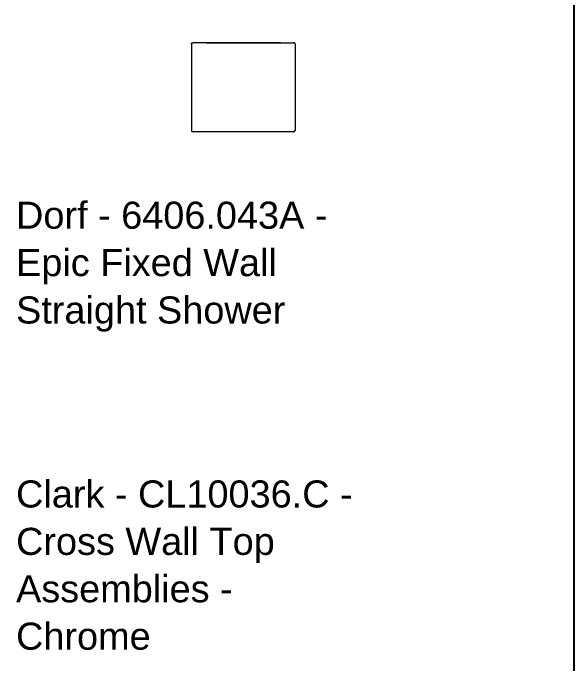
# Model space of a CAD drawing. Header units: millimetres. Extents: x 6670 to 127750, y 41694 to 79093.
# Drawn here: x 82232 to 85751, y 53235 to 57315 of the extents above; entities that cross this region are included whole.
import ezdxf

# ---------------------------------------------------------------- set-up
doc = ezdxf.new("R2010")
doc.units = ezdxf.units.MM
doc.header["$LTSCALE"] = 1000
doc.layers.add('I-E_40_15-FIXTURES', color=8, linetype='Continuous', lineweight=13)
doc.layers.add('I-Z_20_10_90-TEXT', color=7, linetype='Continuous', lineweight=13)
doc.styles.add('1.7mm THIN', font='HelveticaNowDisplay-Thin.ttf', dxfattribs={"height": 1.7})

# ---------------------------------------------------------------- blocks, each defined once
blk = doc.blocks.new('Liano 1400 FS Bath Side')
for p, q in [((-650, 553.8), (-650, 10)), ((0, 553.8), (0, 10)), ((0, 553.7), (0, 553.8)), ((-10, 0), (-640, 0))]:
    blk.add_line(p, q)
for points in [[(-650, 553.8), (-650, 554), (-650, 554.2), (-650, 554.4), (-649.9, 554.6), (-649.9, 554.8), (-649.9, 555), (-649.8, 555.2), (-649.8, 555.4), (-649.7, 555.6), (-649.7, 555.8), (-649.6, 556), (-649.5, 556.2), (-649.4, 556.3), (-649.4, 556.5), (-649.3, 556.7), (-649.2, 556.9), (-649.1, 557), (-649, 557.2), (-648.8, 557.4), (-648.7, 557.5), (-648.6, 557.7), (-648.5, 557.8), (-648.3, 558), (-648.2, 558.1), (-648, 558.3), (-647.9, 558.4), (-647.7, 558.5), (-647.6, 558.6), (-647.4, 558.8), (-647.2, 558.9), (-647.1, 559), (-646.9, 559.1), (-646.8, 559.2), (-646.6, 559.2), (-646.5, 559.3), (-646.3, 559.4), (-646.1, 559.5), (-645.9, 559.5), (-645.7, 559.6), (-645.5, 559.6), (-645.3, 559.7), (-645.1, 559.7), (-644.9, 559.8), (-644.7, 559.8), (-644.6, 559.8), (-644.5, 559.8), (-644.3, 559.8), (-644.1, 559.8), (-643.8, 559.8), (-643.5, 559.8), (-643, 559.9), (-642.2, 559.9), (-641.2, 559.8), (-640.2, 559.8), (-639.9, 559.8)], [(-646.4, 559.3), (-646.2, 559.4), (-646.1, 559.5), (-646, 559.5), (-645.8, 559.5), (-645.7, 559.6), (-645.6, 559.6), (-645.4, 559.7), (-645.2, 559.7), (-645, 559.8), (-644.8, 559.8), (-644.6, 559.8), (-644.5, 559.8), (-644.3, 559.8), (-644.1, 559.8), (-643.8, 559.8), (-643.5, 559.8), (-643, 559.9), (-642.2, 559.9), (-641.2, 559.8), (-640.2, 559.8), (-639.9, 559.8)], [(-325, 559.7), (-465.6, 559.7), (-574.1, 559.5), (-587.5, 559.5), (-600.6, 559.5), (-613.7, 559.5), (-626.8, 559.6), (-639.9, 559.8)], [(-557.9, 559.5), (-502.5, 559.6), (-410.5, 559.7), (-325, 559.7)], [(-325, 559.7), (-184.4, 559.7), (-75.9, 559.5), (-62.5, 559.5), (-49.4, 559.5), (-36.3, 559.5), (-23.2, 559.6), (-10.1, 559.8)], [(-92.1, 559.5), (-147.5, 559.6), (-239.4, 559.7), (-325, 559.7)], [(0, 553.8), (0, 554), (0, 554.2), (0, 554.4), (-0.1, 554.6), (-0.1, 554.8), (-0.1, 555), (-0.2, 555.2), (-0.2, 555.4), (-0.3, 555.6), (-0.3, 555.8), (-0.4, 556), (-0.5, 556.2), (-0.6, 556.3), (-0.6, 556.5), (-0.7, 556.7), (-0.8, 556.9), (-0.9, 557), (-1, 557.2), (-1.2, 557.4), (-1.3, 557.5), (-1.4, 557.7), (-1.5, 557.8), (-1.7, 558), (-1.8, 558.1), (-2, 558.3), (-2.1, 558.4), (-2.3, 558.5), (-2.4, 558.6), (-2.6, 558.8), (-2.8, 558.9), (-2.9, 559), (-3.1, 559.1), (-3.2, 559.2), (-3.4, 559.2), (-3.5, 559.3), (-3.7, 559.4), (-3.9, 559.5), (-4.1, 559.5), (-4.3, 559.6), (-4.5, 559.6), (-4.7, 559.7), (-4.9, 559.7), (-5.1, 559.8), (-5.3, 559.8), (-5.4, 559.8), (-5.5, 559.8), (-5.7, 559.8), (-5.9, 559.8), (-6.2, 559.8), (-6.5, 559.8), (-7, 559.9), (-7.8, 559.9), (-8.8, 559.8), (-9.8, 559.8), (-10.1, 559.8)], [(0, 553.8), (0, 554), (0, 554.2), (0, 554.4), (-0.1, 554.6), (-0.1, 554.8), (-0.1, 555), (-0.2, 555.2), (-0.2, 555.4), (-0.3, 555.6), (-0.3, 555.8), (-0.4, 556), (-0.5, 556.2), (-0.6, 556.3), (-0.6, 556.5), (-0.7, 556.7), (-0.8, 556.9), (-0.9, 557), (-1, 557.2), (-1.2, 557.4), (-1.3, 557.5), (-1.4, 557.7), (-1.5, 557.8), (-1.7, 558), (-1.8, 558.1), (-2, 558.3), (-2.1, 558.4), (-2.3, 558.5), (-2.4, 558.6), (-2.6, 558.8), (-2.8, 558.9), (-2.9, 559), (-3.1, 559.1), (-3.2, 559.2), (-3.4, 559.2), (-3.5, 559.3), (-3.7, 559.4), (-3.9, 559.5), (-4.1, 559.5), (-4.3, 559.6), (-4.5, 559.6), (-4.7, 559.7), (-4.9, 559.7), (-5.1, 559.8), (-5.3, 559.8), (-5.4, 559.8), (-5.5, 559.8), (-5.7, 559.8), (-5.9, 559.8), (-6.2, 559.8), (-6.5, 559.8), (-7, 559.9), (-7.8, 559.9), (-8.8, 559.8), (-9.8, 559.8), (-10.1, 559.8)]]:
    blk.add_lwpolyline(points)
for centre, start, end in [((-640, 10), 180, 270), ((-10, 10), 270, 0)]:
    blk.add_arc(centre, 10, start, end)

msp = doc.modelspace()

# ---------------------------------------------------------------- linework, layer by layer
msp.add_lwpolyline([(54251.2, 69393.4), (85750.8, 69393.4), (85750.8, 41693.7), (54251.2, 41693.7)], close=True)

# ---------------------------------------------------------------- block references
at = {"layer": 'I-E_40_15-FIXTURES'}
msp.add_blockref('Liano 1400 FS Bath Side', (84000.8, 56568.7), dxfattribs=at)

# ---------------------------------------------------------------- texts
at = {"layer": 'I-Z_20_10_90-TEXT', "char_height": 170, "width": 2187.5, "attachment_point": 1, "line_spacing_factor": 1.05, "style": '1.7mm THIN'}
for s, insert in [('Dorf - 6406.043A - Epic Fixed Wall Straight Shower', (82250.8, 56131.2)), ('Clark - CL10036.C - Cross Wall Top Assemblies - Chrome', (82250.8, 54381.2))]:
    msp.add_mtext(s, dxfattribs=dict(at, insert=insert))

doc.saveas('drawing.dxf')
